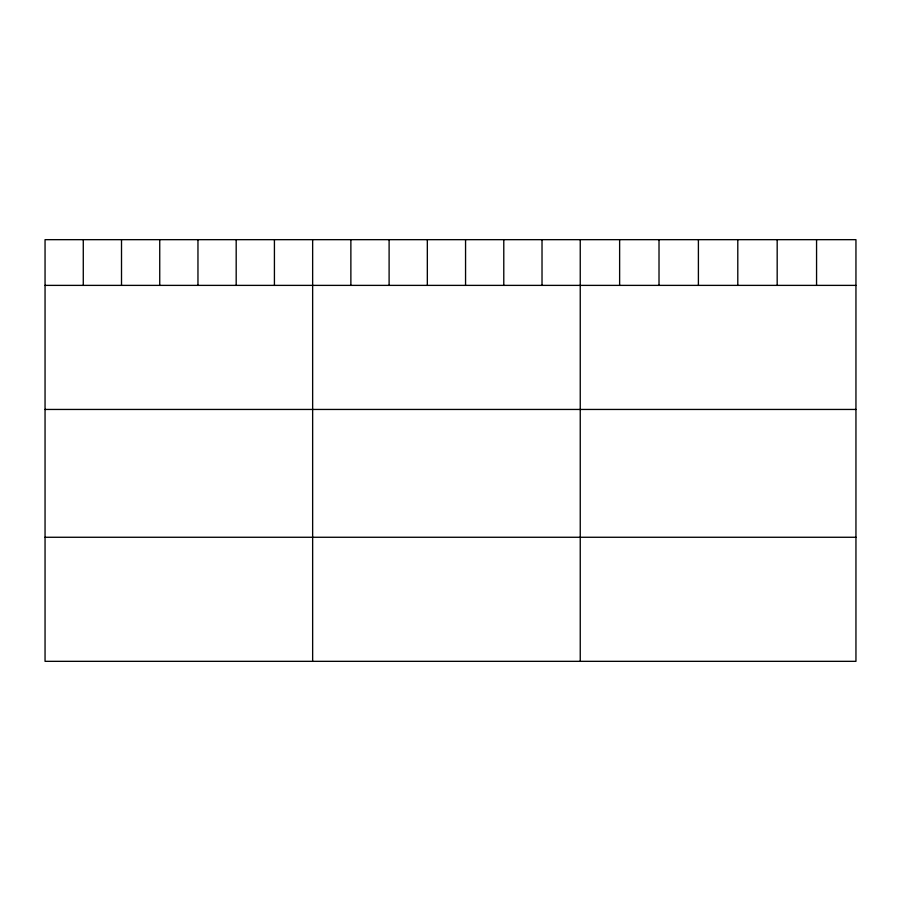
<?xml version="1.0" encoding="UTF-8"?>
<svg xmlns="http://www.w3.org/2000/svg" width="901" height="901" viewBox="0 0 901 901"><rect width="100%" height="100%" fill="white"/><g stroke="black" fill="none" stroke-linecap="round" stroke-linejoin="round"><path stroke-width="1.35" d="M855.95 285.38L855.95 661.334L45.05 661.334L45.05 239.666L855.95 239.666L855.95 285.38L45.05 285.38M45.05 409.448L855.95 409.448M45.05 537.266L855.95 537.266M816.565 239.666L816.565 285.38M777.18 239.666L777.18 285.38M737.795 239.666L737.795 285.38M698.399 239.666L698.399 285.38M659.014 239.666L659.014 285.38M619.629 239.666L619.629 285.38M580.244 239.666L580.244 661.334M542.019 239.666L542.019 285.38M503.783 239.666L503.783 285.38M465.558 239.666L465.558 285.38M427.333 239.666L427.333 285.38M389.108 239.666L389.108 285.38M350.872 239.666L350.872 285.38M312.647 239.666L312.647 661.334M274.422 239.666L274.422 285.38M236.186 239.666L236.186 285.38M197.961 239.666L197.961 285.38M159.736 239.666L159.736 285.38M121.511 239.666L121.511 285.38M83.275 239.666L83.275 285.38"/></g></svg>
